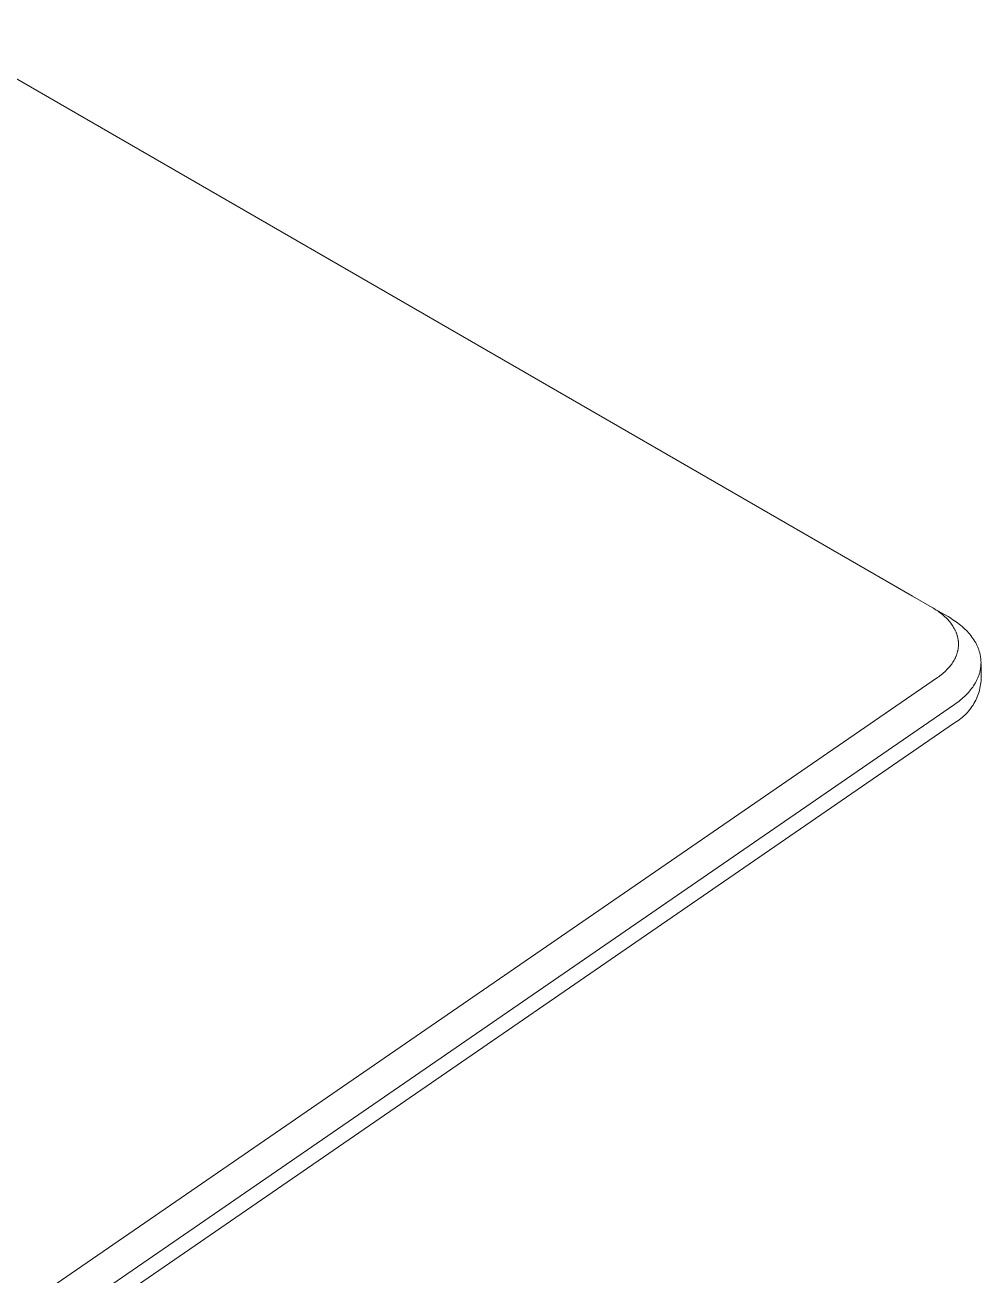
# Model space of a CAD drawing. Header units: millimetres. Extents: x -208 to 4974, y -28 to 3137.
# Drawn here: x 4709.94 to 4737.52, y 1194.42 to 1230.48 of the extents above; entities that cross this region are included whole.
import ezdxf

# ---------------------------------------------------------------- set-up
doc = ezdxf.new("R2010")
doc.units = ezdxf.units.MM
doc.layers.add('ZANO_R', color=7, linetype='Continuous', lineweight=0)

msp = doc.modelspace()

# ---------------------------------------------------------------- linework, layer by layer
at = {"layer": 'ZANO_R'}
for p, q in [((4707.01, 1230.475), (4735.542, 1214.002)), ((4736.108, 1213.675), (4735.542, 1214.002)), ((4736.149, 1213.651), (4736.108, 1213.675)), ((4736.19, 1213.626), (4736.149, 1213.651)), ((4736.19, 1213.628), (4736.568, 1213.41)), ((4736.229, 1213.6), (4736.19, 1213.626)), ((4736.269, 1213.573), (4736.229, 1213.6)), ((4736.307, 1213.546), (4736.269, 1213.573)), ((4736.345, 1213.518), (4736.307, 1213.546)), ((4736.383, 1213.488), (4736.345, 1213.518)), ((4736.419, 1213.458), (4736.383, 1213.488)), ((4736.45, 1213.431), (4736.419, 1213.458)), ((4736.48, 1213.404), (4736.45, 1213.431)), ((4736.51, 1213.376), (4736.48, 1213.404)), ((4736.539, 1213.347), (4736.51, 1213.376)), ((4736.567, 1213.317), (4736.539, 1213.347)), ((4736.594, 1213.287), (4736.567, 1213.317)), ((4736.616, 1213.381), (4736.568, 1213.41)), ((4736.62, 1213.255), (4736.594, 1213.287)), ((4736.663, 1213.352), (4736.616, 1213.381)), ((4736.71, 1213.322), (4736.663, 1213.352)), ((4736.756, 1213.291), (4736.71, 1213.322)), ((4736.801, 1213.26), (4736.756, 1213.291)), ((4736.646, 1213.223), (4736.62, 1213.255)), ((4736.668, 1213.193), (4736.646, 1213.223)), ((4736.69, 1213.162), (4736.668, 1213.193)), ((4736.71, 1213.131), (4736.69, 1213.162)), ((4736.73, 1213.099), (4736.71, 1213.131)), ((4736.749, 1213.066), (4736.73, 1213.099)), ((4736.766, 1213.033), (4736.749, 1213.066)), ((4736.774, 1213.016), (4736.766, 1213.033)), ((4736.782, 1212.999), (4736.774, 1213.016)), ((4736.79, 1212.982), (4736.782, 1212.999)), ((4736.798, 1212.965), (4736.79, 1212.982)), ((4736.804, 1212.947), (4736.798, 1212.965)), ((4736.845, 1213.227), (4736.801, 1213.26)), ((4736.811, 1212.93), (4736.804, 1212.947)), ((4736.817, 1212.913), (4736.811, 1212.93)), ((4736.823, 1212.896), (4736.817, 1212.913)), ((4736.889, 1213.194), (4736.845, 1213.227)), ((4736.931, 1213.16), (4736.889, 1213.194)), ((4736.972, 1213.125), (4736.931, 1213.16)), ((4737.012, 1213.09), (4736.972, 1213.125)), ((4737.051, 1213.053), (4737.012, 1213.09)), ((4737.089, 1213.016), (4737.051, 1213.053)), ((4737.125, 1212.979), (4737.089, 1213.016)), ((4737.16, 1212.94), (4737.125, 1212.979)), ((4737.194, 1212.901), (4737.16, 1212.94)), ((4736.829, 1212.878), (4736.823, 1212.896)), ((4736.834, 1212.86), (4736.829, 1212.878)), ((4736.839, 1212.843), (4736.834, 1212.86)), ((4736.844, 1212.825), (4736.839, 1212.843)), ((4736.848, 1212.807), (4736.844, 1212.825)), ((4736.852, 1212.789), (4736.848, 1212.807)), ((4736.855, 1212.771), (4736.852, 1212.789)), ((4736.858, 1212.753), (4736.855, 1212.771)), ((4736.861, 1212.735), (4736.858, 1212.753)), ((4736.863, 1212.716), (4736.861, 1212.735)), ((4736.865, 1212.698), (4736.863, 1212.716)), ((4736.867, 1212.68), (4736.865, 1212.698)), ((4736.866, 1212.535), (4736.867, 1212.553)), ((4736.868, 1212.662), (4736.867, 1212.68)), ((4736.867, 1212.553), (4736.868, 1212.571)), ((4736.869, 1212.644), (4736.868, 1212.662)), ((4736.868, 1212.571), (4736.869, 1212.589)), ((4736.869, 1212.625), (4736.869, 1212.644)), ((4736.869, 1212.607), (4736.869, 1212.625)), ((4736.869, 1212.589), (4736.869, 1212.607)), ((4737.226, 1212.862), (4737.194, 1212.901)), ((4737.257, 1212.821), (4737.226, 1212.862)), ((4737.286, 1212.781), (4737.257, 1212.821)), ((4737.314, 1212.739), (4737.286, 1212.781)), ((4737.34, 1212.697), (4737.314, 1212.739)), ((4737.365, 1212.655), (4737.34, 1212.697)), ((4737.376, 1212.634), (4737.365, 1212.655)), ((4737.387, 1212.612), (4737.376, 1212.634)), ((4737.398, 1212.59), (4737.387, 1212.612)), ((4737.408, 1212.569), (4737.398, 1212.59)), ((4737.418, 1212.547), (4737.408, 1212.569)), ((4736.746, 1212.158), (4736.763, 1212.19)), ((4736.763, 1212.19), (4736.779, 1212.223)), ((4736.779, 1212.223), (4736.794, 1212.256)), ((4736.794, 1212.256), (4736.801, 1212.273)), ((4736.801, 1212.273), (4736.808, 1212.289)), ((4736.808, 1212.289), (4736.814, 1212.306)), ((4736.814, 1212.306), (4736.82, 1212.323)), ((4736.82, 1212.323), (4736.826, 1212.34)), ((4736.826, 1212.34), (4736.831, 1212.358)), ((4736.831, 1212.358), (4736.836, 1212.375)), ((4736.836, 1212.375), (4736.841, 1212.392)), ((4736.841, 1212.392), (4736.845, 1212.41)), ((4736.845, 1212.41), (4736.849, 1212.428)), ((4736.849, 1212.428), (4736.853, 1212.445)), ((4736.853, 1212.445), (4736.856, 1212.463)), ((4736.856, 1212.463), (4736.859, 1212.481)), ((4736.859, 1212.481), (4736.862, 1212.499)), ((4736.862, 1212.499), (4736.864, 1212.517)), ((4736.864, 1212.517), (4736.866, 1212.535)), ((4737.428, 1212.525), (4737.418, 1212.547)), ((4737.437, 1212.503), (4737.428, 1212.525)), ((4737.445, 1212.481), (4737.437, 1212.503)), ((4737.453, 1212.459), (4737.445, 1212.481)), ((4737.461, 1212.437), (4737.453, 1212.459)), ((4737.468, 1212.414), (4737.461, 1212.437)), ((4737.475, 1212.392), (4737.468, 1212.414)), ((4737.481, 1212.37), (4737.475, 1212.392)), ((4737.487, 1212.347), (4737.481, 1212.37)), ((4737.492, 1212.325), (4737.487, 1212.347)), ((4737.497, 1212.302), (4737.492, 1212.325)), ((4737.501, 1212.279), (4737.497, 1212.302)), ((4737.505, 1212.257), (4737.501, 1212.279)), ((4737.508, 1212.234), (4737.505, 1212.257)), ((4737.511, 1212.211), (4737.508, 1212.234)), ((4737.514, 1212.189), (4737.511, 1212.211)), ((4736.474, 1211.819), (4736.506, 1211.85)), ((4736.506, 1211.85), (4736.538, 1211.882)), ((4736.538, 1211.882), (4736.565, 1211.91)), ((4736.565, 1211.91), (4736.591, 1211.939)), ((4736.591, 1211.939), (4736.616, 1211.969)), ((4736.616, 1211.969), (4736.641, 1211.999)), ((4736.641, 1211.999), (4736.664, 1212.03)), ((4736.664, 1212.03), (4736.686, 1212.062)), ((4736.686, 1212.062), (4736.708, 1212.094)), ((4736.708, 1212.094), (4736.728, 1212.127)), ((4736.728, 1212.127), (4736.746, 1212.158)), ((4737.488, 1211.826), (4737.493, 1211.848)), ((4737.493, 1211.848), (4737.498, 1211.871)), ((4737.498, 1211.871), (4737.502, 1211.893)), ((4737.502, 1211.893), (4737.506, 1211.916)), ((4737.506, 1211.916), (4737.509, 1211.938)), ((4737.509, 1211.938), (4737.512, 1211.961)), ((4737.512, 1211.961), (4737.514, 1211.984)), ((4737.516, 1212.166), (4737.514, 1212.189)), ((4737.514, 1211.984), (4737.516, 1212.006)), ((4737.517, 1212.143), (4737.516, 1212.166)), ((4737.516, 1212.006), (4737.517, 1212.029)), ((4737.518, 1212.12), (4737.517, 1212.143)), ((4737.517, 1212.029), (4737.518, 1212.052)), ((4737.519, 1212.097), (4737.518, 1212.12)), ((4737.518, 1212.052), (4737.519, 1212.075)), ((4737.519, 1212.075), (4737.519, 1212.097)), ((4737.519, 1212.029), (4737.519, 1211.554)), ((4710.535, 1193.95), (4736.262, 1211.65)), ((4736.262, 1211.65), (4736.298, 1211.676)), ((4736.298, 1211.676), (4736.335, 1211.703)), ((4736.335, 1211.703), (4736.371, 1211.731)), ((4736.371, 1211.731), (4736.406, 1211.759)), ((4736.406, 1211.759), (4736.44, 1211.788)), ((4736.44, 1211.788), (4736.474, 1211.819)), ((4737.332, 1211.458), (4737.357, 1211.5)), ((4737.357, 1211.5), (4737.38, 1211.542)), ((4737.38, 1211.542), (4737.391, 1211.563)), ((4737.391, 1211.563), (4737.401, 1211.584)), ((4737.401, 1211.584), (4737.411, 1211.606)), ((4737.411, 1211.606), (4737.421, 1211.627)), ((4737.421, 1211.627), (4737.43, 1211.649)), ((4737.43, 1211.649), (4737.439, 1211.671)), ((4737.439, 1211.671), (4737.447, 1211.693)), ((4737.447, 1211.693), (4737.455, 1211.715)), ((4737.455, 1211.715), (4737.463, 1211.737)), ((4737.463, 1211.737), (4737.47, 1211.759)), ((4737.47, 1211.759), (4737.476, 1211.781)), ((4737.476, 1211.781), (4737.482, 1211.803)), ((4737.482, 1211.803), (4737.488, 1211.826)), ((4737.507, 1211.449), (4737.514, 1211.501)), ((4737.514, 1211.501), (4737.519, 1211.554)), ((4737.008, 1211.075), (4737.046, 1211.11)), ((4737.046, 1211.11), (4737.083, 1211.146)), ((4737.083, 1211.146), (4737.119, 1211.183)), ((4737.119, 1211.183), (4737.154, 1211.22)), ((4737.154, 1211.22), (4737.187, 1211.258)), ((4737.187, 1211.258), (4737.219, 1211.297)), ((4737.219, 1211.297), (4737.249, 1211.336)), ((4737.249, 1211.336), (4737.279, 1211.376)), ((4737.279, 1211.376), (4737.306, 1211.417)), ((4737.306, 1211.417), (4737.332, 1211.458)), ((4737.409, 1211.092), (4737.429, 1211.141)), ((4737.429, 1211.141), (4737.446, 1211.191)), ((4737.446, 1211.191), (4737.462, 1211.242)), ((4737.462, 1211.242), (4737.476, 1211.293)), ((4737.476, 1211.293), (4737.488, 1211.344)), ((4737.488, 1211.344), (4737.498, 1211.396)), ((4737.498, 1211.396), (4737.507, 1211.449)), ((4711.014, 1193.166), (4736.759, 1210.879)), ((4736.759, 1210.879), (4736.803, 1210.91)), ((4736.803, 1210.91), (4736.846, 1210.941)), ((4736.846, 1210.941), (4736.888, 1210.973)), ((4736.888, 1210.973), (4736.929, 1211.006)), ((4736.929, 1211.006), (4736.969, 1211.04)), ((4736.969, 1211.04), (4737.008, 1211.075)), ((4737.197, 1210.727), (4737.229, 1210.77)), ((4737.229, 1210.77), (4737.259, 1210.813)), ((4737.259, 1210.813), (4737.288, 1210.857)), ((4737.288, 1210.857), (4737.316, 1210.902)), ((4737.316, 1210.902), (4737.342, 1210.949)), ((4737.342, 1210.949), (4737.366, 1210.996)), ((4737.366, 1210.996), (4737.388, 1211.043)), ((4737.388, 1211.043), (4737.409, 1211.092)), ((4736.804, 1210.376), (4736.849, 1210.405)), ((4736.849, 1210.405), (4736.892, 1210.435)), ((4736.892, 1210.435), (4736.935, 1210.467)), ((4736.935, 1210.467), (4736.976, 1210.5)), ((4736.976, 1210.5), (4737.016, 1210.535)), ((4737.016, 1210.535), (4737.055, 1210.571)), ((4737.055, 1210.571), (4737.092, 1210.608)), ((4737.092, 1210.608), (4737.128, 1210.646)), ((4737.128, 1210.646), (4737.163, 1210.686)), ((4737.163, 1210.686), (4737.197, 1210.727)), ((4711.014, 1192.635), (4736.759, 1210.349)), ((4736.759, 1210.349), (4736.804, 1210.376))]:
    msp.add_line(p, q, dxfattribs=at)

doc.saveas('drawing.dxf')
